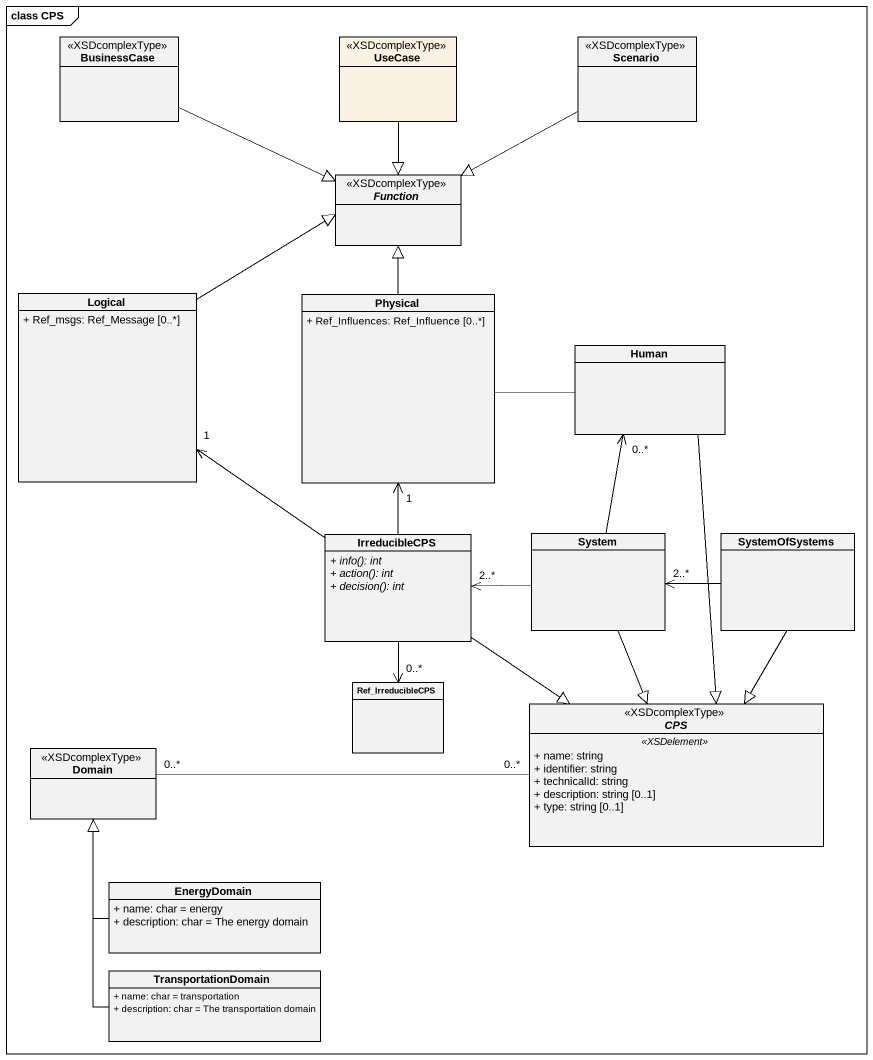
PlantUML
@startuml
mainframe class CPS
hide circle
hide empty members
skinparam classAttributeIconSize 0
class BusinessCase <<XSDcomplexType>>
class "UseCase" as UseCase_ <<XSDcomplexType>> #FCF2E3
class Scenario <<XSDcomplexType>>
abstract class Function <<XSDcomplexType>>
class Logical {
  + Ref_msgs: Ref_Message [0..*]
}
class Physical {
  + Ref_Influences: Ref_Influence [0..*]
}
class Human
class System
class SystemOfSystems
class IrreducibleCPS {
  {abstract} + info(): int
  {abstract} + action(): int
  {abstract} + decision(): int
}
class Ref_IrreducibleCPS
abstract class CPS <<XSDcomplexType>> {
  .. <<XSDelement>> ..
  + name: string
  + identifier: string
  + technicalId: string
  + description: string [0..1]
  + type: string [0..1]
}
class Domain <<XSDcomplexType>>
class EnergyDomain {
  + name: char = energy
  + description: char = The energy domain
}
class TransportationDomain {
  + name: char = transportation
  + description: char = The transportation domain
}
BusinessCase -right-|> Function
UseCase_ --|> Function
Scenario -left-|> Function
Logical -up-|> Function
Physical -up-|> Function
Human -left- Physical
Human --|> CPS
System -up-> "0..*" Human
System -left-> "2..*" IrreducibleCPS
System --|> CPS
SystemOfSystems -left-> "2..*" System
SystemOfSystems --|> CPS
IrreducibleCPS -up-> "1" Logical
IrreducibleCPS -up-> "1" Physical
IrreducibleCPS --> "0..*" Ref_IrreducibleCPS
IrreducibleCPS --|> CPS
CPS "0..*" -left- "0..*" Domain
EnergyDomain -up-|> Domain
TransportationDomain -up-|> Domain
@enduml
